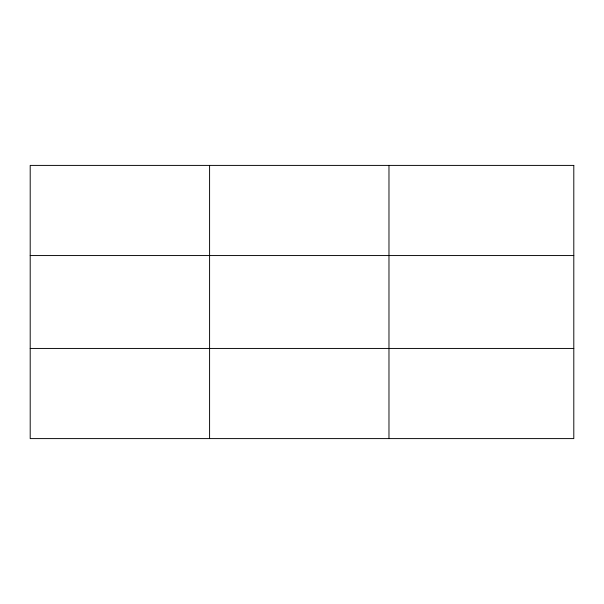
<?xml version="1.0" encoding="UTF-8"?>
<svg xmlns="http://www.w3.org/2000/svg" width="604" height="604" viewBox="0 0 604 604"><rect width="100%" height="100%" fill="white"/><g stroke="black" fill="none" stroke-linecap="round" stroke-linejoin="round"><path stroke-width="0.91" d="M209.588 438.595L209.588 165.405M388.976 438.595L388.976 165.405M30.2 255.56L573.8 255.56M30.2 348.44L573.8 348.44M573.8 165.405L573.8 438.595L30.2 438.595L30.2 165.405L573.8 165.405"/></g></svg>
